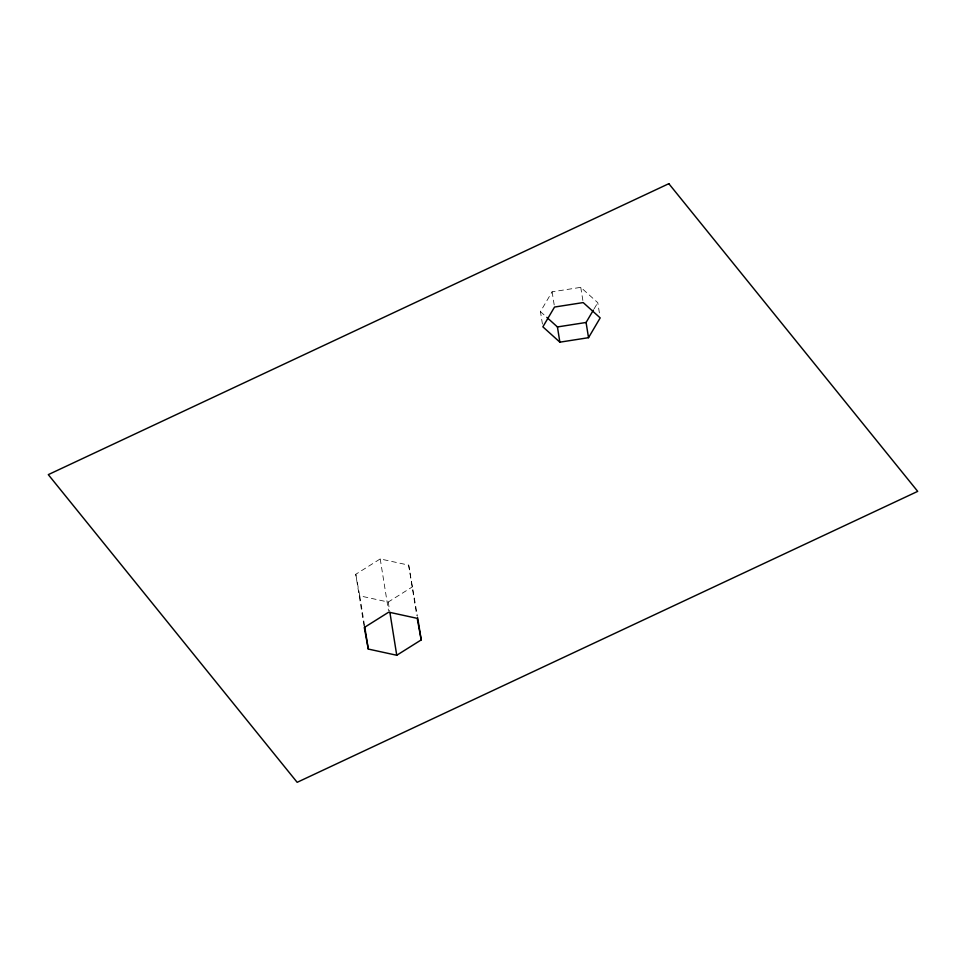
<?xml version="1.0" encoding="UTF-8"?>
<svg xmlns="http://www.w3.org/2000/svg" width="966" height="966" viewBox="0 0 966 966"><rect width="100%" height="100%" fill="white"/><g stroke="black" fill="none" stroke-linecap="round" stroke-linejoin="round"><path stroke-width="0.72" stroke-dasharray="4.83 3.62" d="M542.433 324.069L540.441 311.607L552.105 291.817L580.759 287.349L597.761 302.672L599.753 315.133M594.114 308.854L597.761 302.672M364.049 626.016L355.766 574.287L380.218 558.928L408.678 565.134L417.421 616.26M355.766 574.287L359.763 595.841L388.223 602.047L412.687 586.688M540.441 311.607L545.742 316.401M580.759 287.349L582.981 301.187M552.105 291.817L554.315 305.654M408.678 565.134L416.732 615.39M388.223 602.047L389.648 610.91M380.218 558.928L388.501 610.669M359.763 595.841L364.508 625.4"/><path stroke-width="1.45" d="M588.523 337.689L600.188 317.899L583.198 302.575L554.544 307.043L542.868 326.834L559.869 342.169L588.523 337.689L586.084 322.475L593.378 310.098M421.212 639.903L417.203 618.349L388.743 612.142L364.291 627.502L368.288 649.055L396.748 655.262L421.212 639.903L417.662 617.733M546.804 317.355L557.43 326.943L586.084 322.475M557.43 326.943L559.869 342.169M389.89 612.396L396.748 655.262M364.737 626.886L368.288 649.055M668.834 183.685L48.3 474.632L297.166 782.315L917.7 491.368L668.834 183.685"/></g></svg>
